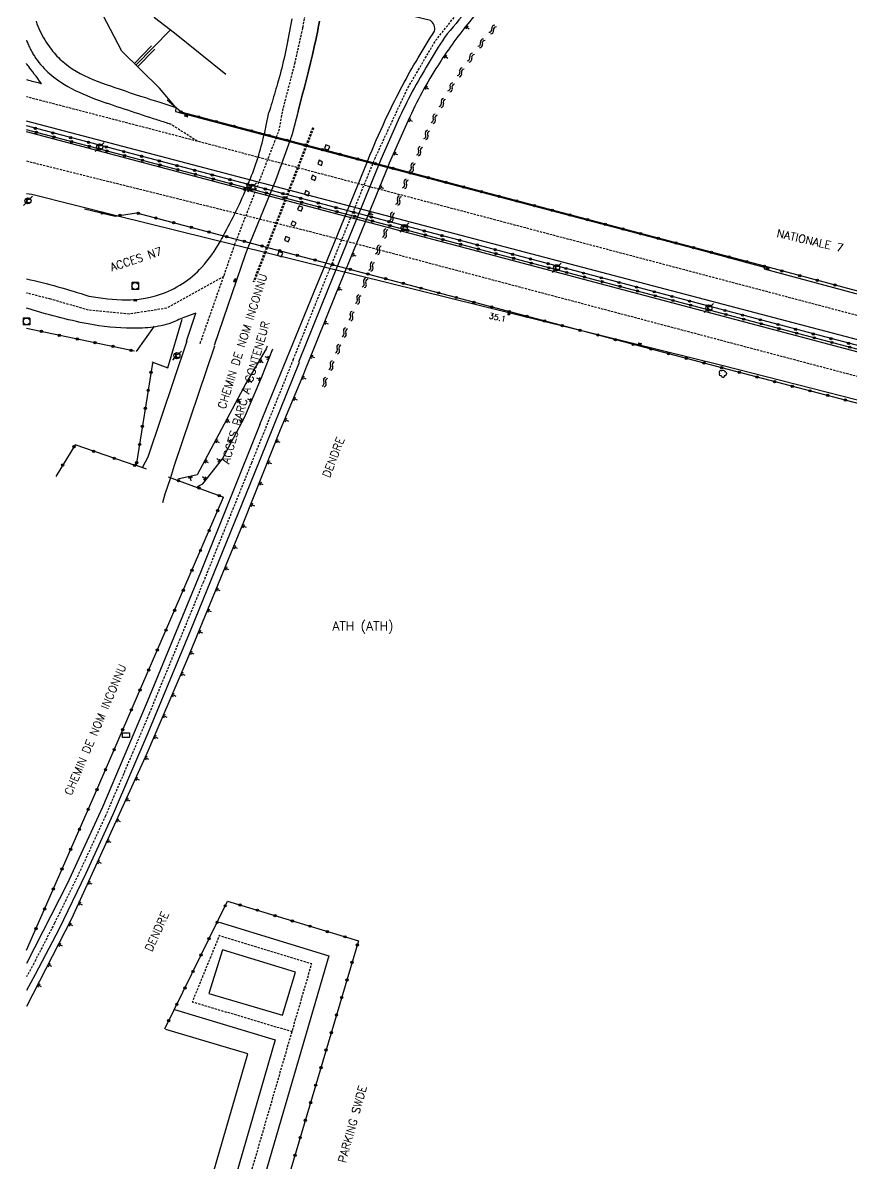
# Model space of a CAD drawing. Header units: millimetres. Extents: x 107999 to 109001, y 146999 to 148001.
# Drawn here: x 107999.2 to 108180.4, y 147619.4 to 147868.9 of the extents above; entities that cross this region are included whole.
import ezdxf
from ezdxf.enums import TextEntityAlignment as Align

# ---------------------------------------------------------------- set-up
doc = ezdxf.new("R2010")
doc.units = ezdxf.units.MM
doc.linetypes.add('DASHED', pattern=[0.75, 0.5, -0.25])
doc.layers.get('0').update_dxf_attribs({"linetype": 'CONTINUOUS'})
for name, color, linetype in [('W0001', 6, 'DASHED'), ('W0008', 7, 'CONTINUOUS'), ('W0017', 7, 'CONTINUOUS'), ('W0100', 7, 'CONTINUOUS'), ('W0112', 1, 'DASHED'), ('W0211', 2, 'CONTINUOUS'), ('W0300', 7, 'CONTINUOUS'), ('W0322', 7, 'CONTINUOUS'), ('W0400', 7, 'CONTINUOUS'), ('W0420', 7, 'CONTINUOUS'), ('W0471', 7, 'CONTINUOUS'), ('W0500', 5, 'DASHED'), ('W0851', 7, 'CONTINUOUS'), ('W0980', 7, 'CONTINUOUS'), ('W0984', 7, 'CONTINUOUS'), ('W0989', 7, 'CONTINUOUS'), ('W1471', 7, 'CONTINUOUS')]:
    doc.layers.add(name, color=color, linetype=linetype)
doc.styles.get("Standard").update_dxf_attribs({"font": 'romans.shx', "width": 0.85})

# ---------------------------------------------------------------- blocks, each defined once
blk = doc.blocks.new('t211o')
at = {"color": 0, "linetype": 'Continuous'}
for p, q in [((-0.29, 0.5), (-0.29, 0)), ((0, 1), (0, 0)), ((0.29, 0.5), (0.29, 0))]:
    blk.add_line(p, q, dxfattribs=at)
blk = doc.blocks.new('t322o')
at = {"color": 0, "linetype": 'Continuous'}
for radius in [0.25, 0.15]:
    blk.add_circle((0, 0), radius, dxfattribs=at)
blk = doc.blocks.new('t500o')
at = {"color": 0, "linetype": 'Continuous'}
for centre, start, end in [((-0.5, 0.625), 216.8699, 323.1301), ((0.5, -0.125), 36.8699, 143.1301), ((0.5, -0.625), 36.8699, 143.1301), ((-0.5, 0.125), 216.8699, 323.1301)]:
    blk.add_arc(centre, 0.625, start, end, dxfattribs=at)
blk = doc.blocks.new('T471')
for p, q in [((-0.333334, 0.333334), (-0.333334, -0.333334)), ((-0.333334, 0.333334), (0.333334, 0.333334)), ((-0.333334, 0), (0, 0)), ((0.500001, 0.500001), (1.000002, 1.000002)), ((-0.500001, -0.500001), (-1.000002, -1.000002)), ((-0.333334, -0.333334), (0.333334, -0.333334))]:
    blk.add_line(p, q)
blk.add_ellipse((0, 0), major_axis=(0.471405, 0.471405), ratio=1, start_param=5.4977871438, end_param=11.780972451)
blk = doc.blocks.new('T400')
for p, q in [((-0.15, 0.3), (0.15, 0.3)), ((-0.15, -0.25), (-0.15, 0.3)), ((-0.15, 0.15), (0.15, 0.15)), ((-0.15, 0), (0.15, 0)), ((0.15, 0.3), (0.15, -0.25)), ((-0.15, -0.15), (0.15, -0.15)), ((-0.15, -0.25), (-0.15, -0.3)), ((-0.15, -0.3), (0.15, -0.3)), ((0.15, -0.3), (0.15, -0.25))]:
    blk.add_line(p, q)
blk = doc.blocks.new('T420')
for p, q in [((0.75, 0.75), (-0.75, 0.75)), ((-0.75, 0.75), (-0.75, -0.75)), ((0.75, 0.75), (0.75, -0.75)), ((0.75, -0.75), (-0.75, -0.75))]:
    blk.add_line(p, q)
blk.add_ellipse((0, 0), major_axis=(-0.53, 0.53), ratio=1, start_param=3.926991, end_param=10.210176)
blk = doc.blocks.new('T300')
for p, q in [((-0.8, 0.51), (-0.86, 0.34)), ((-0.86, 0.34), (-0.86, 0.17)), ((-0.86, 0.17), (-0.74, 0.06)), ((-0.69, 0.63), (-0.8, 0.51)), ((-0.8, -0.06), (-0.74, 0.06)), ((-0.74, 0.06), (-0.69, 0.11)), ((-0.57, 0.69), (-0.69, 0.63)), ((-0.46, 0.69), (-0.57, 0.69)), ((-0.29, 0.63), (-0.46, 0.69)), ((-0.29, 0.63), (-0.17, 0.74)), ((-0.23, 0.57), (-0.29, 0.63)), ((-0.17, 0.74), (-0.06, 0.8)), ((-0.06, 0.8), (0.06, 0.8)), ((0.06, 0.8), (0.23, 0.74)), ((0.23, 0.74), (0.34, 0.63)), ((0.34, 0.63), (0.4, 0.51)), ((0.46, 0.46), (0.34, 0.46)), ((0.4, 0.51), (0.4, 0.46)), ((0.57, 0.4), (0.46, 0.46)), ((0.57, 0.4), (0.69, 0.29)), ((0.69, 0.29), (0.74, 0.17)), ((0.74, 0.06), (0.69, -0.17)), ((0.74, 0.17), (0.74, 0.06)), ((-0.8, -0.17), (-0.8, -0.06)), ((-0.8, -0.23), (-0.8, -0.17)), ((-0.74, -0.34), (-0.8, -0.23)), ((-0.69, -0.4), (-0.74, -0.34)), ((-0.51, -0.46), (-0.69, -0.4)), ((-0.4, -0.46), (-0.51, -0.46)), ((-0.4, -0.46), (-0.34, -0.46)), ((-0.34, -0.46), (-0.34, -0.4)), ((-0.34, -0.51), (-0.34, -0.46)), ((-0.29, -0.63), (-0.34, -0.51)), ((-0.17, -0.74), (-0.29, -0.63)), ((-0.06, -0.8), (-0.17, -0.74)), ((0.06, -0.8), (-0.06, -0.8)), ((0.17, -0.74), (0.06, -0.8)), ((0.23, -0.69), (0.17, -0.74)), ((0.29, -0.46), (0.23, -0.46)), ((0.29, -0.63), (0.23, -0.69)), ((0.46, -0.4), (0.29, -0.46)), ((0.34, -0.51), (0.29, -0.63)), ((0.34, -0.51), (0.34, -0.46)), ((0.57, -0.34), (0.46, -0.4)), ((0.63, -0.29), (0.57, -0.34)), ((0.69, -0.17), (0.63, -0.29))]:
    blk.add_line(p, q)
blk = doc.blocks.new('T851')
for p, q in [((-0.25, -0.15), (0, 0.32)), ((0, 0.32), (0.25, -0.15)), ((-0.25, -0.15), (0.25, -0.15))]:
    blk.add_line(p, q)
for major_axis in [(-0.106, 0.106), (-0.0354, 0.0354), (-0.0236, 0.0236)]:
    blk.add_ellipse((0, 0), major_axis=major_axis, ratio=1, start_param=3.926991, end_param=10.210176)
blk = doc.blocks.new('T1471')
at = {"color": 0, "linetype": 'Continuous', "flags": 128}
blk.add_lwpolyline([(-0.75, -0.5), (-0.75, 0.5), (0.75, 0.5), (0.75, -0.5), (-0.75, -0.5)], dxfattribs=at)

msp = doc.modelspace()

# ---------------------------------------------------------------- linework, layer by layer
at = {"layer": 'W0001'}
msp.add_line((108037.37, 147842.97), (108031.52, 147846.73), dxfattribs=at)
at = {"layer": 'W0001', "flags": 128}
for points in [[(108058.36, 147795.23), (108064.72, 147811.02), (108076.33, 147839.43), (108083.3, 147854.41), (108089.44, 147864.91), (108093.13, 147869.55), (108107.77, 147885.35), (108119.91, 147893.97), (108142.41, 147904.71), (108181.29, 147922.05), (108212.01, 147947.06), (108219.53, 147953.38), (108220.44, 147956.33), (108219.99, 147958.89), (108215.58, 147976.64), (108217.18, 147977.83)], [(108780.81, 147647.19), (108744.43, 147657.11), (108610.89, 147691.47), (108037.37, 147842.97), (108003.21, 147851.85), (108000, 147852.68)], [(108054.67, 147843.81), (108055.24, 147845.26), (108056.22, 147850.34)], [(108045.56, 147820.34), (108045.67, 147820.64), (108054.67, 147843.81)], [(108000, 147838.65), (108062.49, 147823.11), (108504.78, 147706.11), (108727.25, 147647.19), (108742.97, 147642.16), (108777.44, 147633.17)], [(108038.01, 147798.76), (108043.14, 147813.41), (108045.56, 147820.34)], [(108034.58, 147469.23), (108032.57, 147501.99), (108033.28, 147558.39), (108032.7, 147603.95), (108041.81, 147604.23), (108045.33, 147604.23), (108062.4, 147663.04), (108042.18, 147669.2), (108036.27, 147654.73), (108058.1, 147648.23)]]:
    msp.add_lwpolyline(points, dxfattribs=at)
at = {"layer": 'W0001'}
for points in [[(108056.22, 147850.34), (108058.71, 147859.97), (108060.48, 147867.84), (108061.69, 147874.48), (108062.47, 147879.33), (108063.59, 147889.09), (108064.13, 147898.91), (108064.21, 147908.81), (108064.12, 147913.05), (108063.76, 147918.89), (108062.55, 147925.67)], [(108043.14, 147813.41), (108030.67, 147806.44), (108022.47, 147805.16), (108013.54, 147806.03), (108005.34, 147808.41), (108000, 147809.77)], [(108058.35, 147795.23), (108049.21, 147772.57), (108043.61, 147758.72), (108038.71, 147746.62), (108033.9, 147734.87), (108026.83, 147717.73), (108021.27, 147704.65), (108017.29, 147695.42), (108011.3, 147682.46), (108006.15, 147671.95), (108001.61, 147663.14), (108000, 147660.19)]]:
    msp.add_lwpolyline(points, dxfattribs=at)
at = {"layer": 'W0008', "flags": 128}
for points in [[(108181.14, 147921.1), (108142.96, 147903.55, 0.0298), (108120.47, 147892.81, 0.0288), (108112.71, 147887.34, 0.0334), (108101.95, 147877.7, 0.0197), (108091.42, 147865.67, 0.0039), (108087.87, 147859.89, 0.0311), (108081.32, 147847.55), (108077.52, 147838.95), (108077.09, 147837.9)], [(108074.58, 147838.55), (108075.14, 147839.92, -0.014), (108079, 147848.65, -0.0227), (108085.66, 147861.2, -0.006), (108089.24, 147867.03, 0.3179), (108088.36, 147869.36), (108080.5, 147871.25)], [(108052.03, 147844.51, 0.00558), (108052.37, 147846.01), (108053.02, 147849.23)], [(108042.42, 147821.11, 0.014004), (108043.4, 147822.92, 0.0291), (108048.75, 147834.18, 0.03931), (108052.03, 147844.51)], [(108000, 147812.87, -0.025622), (108013.61, 147809.08, 0.039), (108021.87, 147808.28, 0.0779), (108029.11, 147809.42, 0.0635), (108034.12, 147811.83, 0.0631), (108038.36, 147815.39, 0.047954), (108042.42, 147821.11)], [(108035.03, 147799.25), (108037.03, 147805.34), (108035.2, 147804.71, 0.0132), (108032.24, 147803.45, -0.0629), (108027.75, 147802.3, -0.0355), (108023.06, 147802.05, -0.0427), (108013.47, 147802.99, -0.025768), (108000, 147806.46, 0.0354)]]:
    msp.add_lwpolyline(points, format="xyb", dxfattribs=at)
at = {"layer": 'W0008'}
for points in [[(108002.09, 147869.2), (108002.29, 147868.67), (108002.5, 147868.16), (108002.72, 147867.64), (108002.95, 147867.12), (108003.2, 147866.61), (108003.46, 147866.11), (108003.73, 147865.62), (108004.02, 147865.14), (108004.31, 147864.66), (108004.62, 147864.19), (108004.88, 147863.8), (108005.16, 147863.42), (108005.45, 147863.05), (108005.73, 147862.67), (108006.04, 147862.31), (108006.35, 147861.97), (108006.66, 147861.61), (108006.99, 147861.28), (108007.33, 147860.95), (108007.67, 147860.62), (108008.02, 147860.31), (108008.38, 147860.02), (108009.17, 147859.39), (108010, 147858.83), (108010.86, 147858.3), (108011.74, 147857.8), (108012.65, 147857.33), (108013.57, 147856.91), (108014.51, 147856.5), (108015.46, 147856.11), (108016.43, 147855.75), (108017.4, 147855.39), (108018.37, 147855.05), (108019.34, 147854.72), (108020.47, 147854.34), (108021.59, 147853.97), (108022.7, 147853.59), (108023.81, 147853.22), (108024.93, 147852.86), (108026.04, 147852.5), (108027.15, 147852.12), (108028.26, 147851.77), (108029.37, 147851.41), (108030.48, 147851.06), (108031.58, 147850.7), (108032.69, 147850.34)], [(108058.08, 147869.75), (108057.18, 147865.14)], [(108059.41, 147849.52), (108059.88, 147851.28), (108060.34, 147853.03), (108060.8, 147854.8), (108061.26, 147856.56), (108061.7, 147858.33), (108062.13, 147860.09), (108062.55, 147861.86), (108062.95, 147863.64), (108063.34, 147865.41), (108063.71, 147867.19), (108063.84, 147867.86), (108063.98, 147868.53), (108064.1, 147869.22)], [(108064.1, 147869.22), (108063.98, 147868.53), (108063.84, 147867.86), (108063.71, 147867.19), (108063.34, 147865.41), (108062.95, 147863.64), (108062.55, 147861.86), (108062.13, 147860.09), (108061.7, 147858.33), (108061.26, 147856.56), (108060.8, 147854.8), (108060.34, 147853.03), (108059.88, 147851.28), (108059.41, 147849.52)], [(108000, 147865.05), (108000.11, 147864.8), (108000.22, 147864.53), (108000.33, 147864.28), (108000.45, 147864.03), (108000.55, 147863.78), (108000.67, 147863.52), (108000.79, 147863.27), (108000.91, 147863.02), (108001.03, 147862.78), (108001.16, 147862.53), (108001.3, 147862.28), (108001.43, 147862.05), (108001.73, 147861.56), (108002.05, 147861.09), (108002.38, 147860.62), (108002.73, 147860.17), (108003.09, 147859.73), (108003.48, 147859.3), (108003.88, 147858.89), (108004.28, 147858.47), (108004.7, 147858.08), (108005.13, 147857.7), (108005.57, 147857.33), (108006.02, 147856.97), (108006.76, 147856.42), (108007.52, 147855.91), (108008.29, 147855.41), (108009.07, 147854.94), (108009.88, 147854.5), (108010.69, 147854.08), (108011.52, 147853.69), (108012.34, 147853.31), (108013.19, 147852.94), (108014.04, 147852.59), (108014.89, 147852.27), (108015.75, 147851.95), (108015.95, 147851.88), (108016.15, 147851.81), (108016.34, 147851.73), (108016.54, 147851.67), (108016.74, 147851.61), (108016.94, 147851.53), (108017.14, 147851.47), (108017.34, 147851.39), (108017.54, 147851.33), (108017.73, 147851.27), (108017.94, 147851.19), (108018.13, 147851.12), (108018.93, 147850.86), (108019.72, 147850.59), (108020.52, 147850.33), (108021.31, 147850.06), (108022.11, 147849.8), (108022.91, 147849.53), (108023.7, 147849.27), (108024.5, 147849), (108025.3, 147848.75), (108026.09, 147848.48), (108026.89, 147848.23), (108027.69, 147847.97), (108028.01, 147847.86), (108028.33, 147847.77), (108028.65, 147847.66), (108028.97, 147847.56), (108029.29, 147847.45), (108029.6, 147847.34), (108029.92, 147847.25), (108030.24, 147847.14), (108030.56, 147847.05), (108030.88, 147846.94), (108031.2, 147846.84), (108031.52, 147846.73)], [(108057.18, 147865.14), (108057.17, 147865.11), (108057.16, 147865.06), (108057.16, 147865.03), (108057.15, 147864.98), (108057.14, 147864.95), (108057.14, 147864.91), (108057.13, 147864.88), (108057.12, 147864.84), (108057.12, 147864.8), (108057.11, 147864.77), (108057.1, 147864.72), (108057.09, 147864.69), (108056.96, 147863.98), (108056.81, 147863.25), (108056.66, 147862.55), (108056.51, 147861.83), (108056.34, 147861.11), (108056.17, 147860.41), (108056, 147859.69), (108055.83, 147858.98), (108055.65, 147858.27), (108055.46, 147857.56), (108055.27, 147856.84), (108055.07, 147856.14), (108054.91, 147855.56), (108054.74, 147854.98), (108054.58, 147854.41), (108054.41, 147853.83), (108054.24, 147853.25), (108054.07, 147852.69), (108053.9, 147852.11), (108053.73, 147851.53), (108053.55, 147850.95), (108053.38, 147850.38), (108053.2, 147849.81), (108053.02, 147849.23)], [(108003.28, 147855.59), (108002.88, 147856.14), (108002.48, 147856.67), (108002.09, 147857.19), (108001.71, 147857.67), (108001.36, 147858.14), (108001.04, 147858.58), (108000.75, 147858.95), (108000.5, 147859.3), (108000.29, 147859.56), (108000.13, 147859.77), (108000.04, 147859.91), (108000, 147859.95), (108000, 147859.95), (108000, 147859.95), (108000, 147859.95), (108000, 147859.95), (108000, 147859.95), (108000, 147859.95), (108000, 147859.95), (108000, 147859.95), (108000, 147859.95), (108000, 147859.95), (108000, 147859.95), (108000, 147859.95)], [(108000, 147856.45), (108000.41, 147856.34), (108000.8, 147856.23), (108001.2, 147856.14), (108001.56, 147856.05), (108001.91, 147855.95), (108002.23, 147855.86), (108002.53, 147855.8), (108002.78, 147855.72), (108002.98, 147855.67), (108003.14, 147855.62), (108003.24, 147855.61), (108003.28, 147855.59), (108003.28, 147855.59), (108003.28, 147855.59), (108003.28, 147855.59), (108003.28, 147855.59), (108003.28, 147855.59), (108003.28, 147855.59), (108003.28, 147855.59), (108003.28, 147855.59), (108003.28, 147855.59), (108003.28, 147855.59), (108003.28, 147855.59), (108003.28, 147855.59)], [(108035.1, 147799.24), (108026.56, 147773.87), (108025.41, 147771.64)], [(108029.82, 147763.92), (108030.32, 147765.82), (108031.49, 147769.22), (108032.38, 147772.14), (108041.18, 147798.25)], [(108059.62, 147794.58), (108049.8, 147770.19), (108035.93, 147736.13), (108026.58, 147713.5), (108018.99, 147695.82), (108012.94, 147682.64), (108007.16, 147670.67), (108001.94, 147660.69), (108000, 147657.19)], [(108051.06, 147781.04), (108038.05, 147748.64), (108026.42, 147720.31), (108016.62, 147697.29), (108008.88, 147680.55), (108000, 147663.12)]]:
    msp.add_lwpolyline(points, dxfattribs=at)
at = {"layer": 'W0008', "flags": 128}
for points in [[(108032.69, 147850.34), (108032.59, 147849.45), (108145.74, 147819.65), (108161.37, 147815.45), (108161.34, 147815.04), (108210.66, 147801.8), (108210.76, 147802.23), (108275.5, 147785.4), (108275.35, 147784.92), (108304.14, 147777.2), (108364.08, 147761.16), (108401.15, 147751.3), (108443.39, 147740.23), (108497.47, 147726.06), (108547.93, 147712.76), (108594.42, 147700.62), (108647.34, 147686.75), (108702.45, 147672.86), (108727.4, 147666.41), (108750.61, 147660.49), (108750.74, 147660.98), (108764.54, 147657.35), (108782.16, 147652.82)], [(108059.41, 147849.52), (108058.11, 147844.51), (108057.59, 147843.04)], [(108779.57, 147642.05), (108724.31, 147656.87), (108000, 147847.37)], [(108778.86, 147639.08), (108742.75, 147648.22), (108000, 147845.06)], [(108057.59, 147843.04), (108054.48, 147834.35), (108048.45, 147819.62)], [(108065.16, 147815.49), (108074.58, 147838.55)], [(108077.09, 147837.9), (108067.68, 147814.86)], [(108000, 147831.56), (108001.19, 147831.41), (108019.73, 147826.73), (108152.12, 147793.96), (108201.21, 147781.42), (108201.09, 147780.94), (108266.69, 147763.57), (108266.82, 147764.01), (108305.44, 147754), (108368.68, 147737.25), (108424.62, 147722.35), (108486.56, 147706.07), (108542.92, 147691.31), (108590.14, 147678.86), (108652.59, 147662.57), (108711.76, 147646.16), (108743.18, 147636.09), (108776.02, 147627.27)], [(108048.45, 147819.62), (108047.94, 147818.37), (108041.06, 147798.27)], [(108051.06, 147781.04), (108063.53, 147811.51), (108065.16, 147815.49)], [(108067.68, 147814.86), (108065.91, 147810.54), (108059.51, 147794.64)], [(108042.12, 147672.13), (108066.12, 147664.82), (108046.54, 147597.59)], [(108032.35, 147653.06), (108054.39, 147646.41), (108042.51, 147605.34), (108037.6, 147605.98)], [(108037.51, 147605.67), (108048.39, 147643.36), (108030.49, 147648.68)]]:
    msp.add_lwpolyline(points, dxfattribs=at)
msp.add_lwpolyline([(108055.98, 147651.79), (108058.82, 147661.22), (108042.88, 147666.07), (108039.9, 147656.52)], close=True, dxfattribs=at)
at = {"layer": 'W0017', "flags": 128}
for points in [[(108027.41, 147794.72), (108030.93, 147793.42), (108034.05, 147804.06)], [(108027.9, 147802.52), (108024.02, 147796.98)]]:
    msp.add_lwpolyline(points, dxfattribs=at)
at = {"layer": 'W0100', "flags": 128}
for points in [[(108065.98, 147840.98), (108066.34, 147841.78), (108065.52, 147842.19), (108065.16, 147841.39)], [(108064.53, 147837.67), (108064.79, 147838.41), (108064.02, 147838.79), (108063.76, 147838.05)], [(108063.07, 147834.35), (108063.39, 147835.12), (108062.58, 147835.52), (108062.26, 147834.75)], [(108061.6, 147831.01), (108061.93, 147831.79), (108061.12, 147832.19), (108060.79, 147831.42)], [(108060.11, 147827.65), (108060.47, 147828.46), (108059.65, 147828.86), (108059.3, 147828.06)]]:
    msp.add_lwpolyline(points, close=True, dxfattribs=at)
at = {"layer": 'W0100'}
for points in [[(108058.65, 147824.36), (108059, 147825.12), (108058.19, 147825.5), (108057.83, 147824.74)], [(108057.24, 147820.98), (108057.58, 147821.75), (108056.75, 147822.11), (108056.42, 147821.33)], [(108055.72, 147817.68), (108056.06, 147818.46), (108055.23, 147818.82), (108054.9, 147818.04)]]:
    msp.add_lwpolyline(points, close=True, dxfattribs=at)
at = {"layer": 'W0112'}
for p, q in [((108062.58, 147845.92), (108061.12, 147842.1)), ((108062.81, 147845.83), (108061.35, 147842.04)), ((108062.58, 147845.92), (108062.81, 147845.83)), ((108061.12, 147842.1), (108052.08, 147818.72)), ((108061.35, 147842.04), (108052.33, 147818.66)), ((108052.08, 147818.72), (108049.6, 147812.29)), ((108052.33, 147818.66), (108049.83, 147812.2)), ((108049.83, 147812.2), (108049.6, 147812.29))]:
    msp.add_line(p, q, dxfattribs=at)
at = {"layer": 'W0211'}
for points in [[(108032.69, 147850.34), (108029.09, 147854.58), (108020.84, 147862.66), (108015.12, 147873.7), (108015.62, 147887), (108020.21, 147896.16), (108039.09, 147929.28), (108039.09, 147929.3), (108046.73, 147949.78), (108050.49, 147966.58), (108051.04, 147951.17), (108047.93, 147938.61), (108038.52, 147916.44), (108024.69, 147886.27), (108024.73, 147876.44), (108028.04, 147870.06), (108032.38, 147866.66), (108043.59, 147857.61)], [(108023.96, 147859.61), (108031.52, 147867.34)], [(108023.6, 147859.95), (108027.38, 147863.81)], [(108024.31, 147859.25), (108028.09, 147863.12)], [(108052.68, 147798.15), (108052.44, 147797.53), (108048.01, 147789.99), (108037.35, 147770.03), (108033.14, 147769.05)], [(108037.41, 147767.48), (108038.55, 147768.01), (108042.88, 147773.53), (108047.72, 147782.55), (108051.47, 147791.41), (108053.88, 147797.54)], [(108061.24, 147793.75), (108060.57, 147792.04), (108055.53, 147779.85), (108047.51, 147759.67), (108035.06, 147729.48), (108026.3, 147709.06), (108009.82, 147672.91), (108000, 147653.73)]]:
    msp.add_lwpolyline(points, dxfattribs=at)
at = {"layer": 'W0211', "flags": 128}
msp.add_lwpolyline([(108181.72, 147920.3), (108143.8, 147901.75, 0.0239), (108121.32, 147891.02, 0.0293), (108113.94, 147885.79, 0.0311), (108103.53, 147876.5, 0.027), (108096.07, 147868.08, 0.0278), (108089.58, 147858.88, 0.0357), (108083.11, 147846.7), (108079.35, 147838.2), (108079.02, 147837.38)], format="xyb", dxfattribs=at)
for points in [[(108079.02, 147837.38), (108069.62, 147814.38)], [(108069.62, 147814.38), (108067.75, 147809.8), (108061.27, 147793.73)]]:
    msp.add_lwpolyline(points, dxfattribs=at)
at = {"layer": 'W0322'}
msp.add_line((108031.03, 147769.56), (108043.12, 147765.1), dxfattribs=at)
at = {"layer": 'W0322', "flags": 128}
for points in [[(108765.34, 147657.18), (108594, 147701.58), (108549.33, 147713.23), (108493.56, 147727.69), (108303.93, 147777.86), (108259.69, 147790.65), (108227.26, 147799.19), (108209.88, 147802.67), (108161.41, 147815.61), (108033.82, 147849.32), (108030.75, 147851.94)], [(108742.98, 147651.39), (108728.07, 147654.6), (108720.18, 147656.69), (108301.25, 147766.72), (108000, 147846.3)], [(108742.41, 147649.06), (108727.94, 147653.83), (108310.81, 147763.39), (108000, 147845.48)], [(108012.69, 147828.2), (108019.41, 147826.61), (108024.06, 147827.3), (108152.06, 147793.44), (108267.24, 147763.27), (108305.3, 147753.35), (108546.68, 147689.91), (108589.88, 147678.52), (108674.59, 147655.86)], [(108000, 147802.05), (108023.6, 147797.1)], [(108027.56, 147794.41), (108024.03, 147772.12), (108026.16, 147771.29)], [(108030.25, 147648.79), (108043.99, 147676.76), (108072.63, 147668.03), (108039.9, 147557.63), (108035.24, 147503.55), (108036.66, 147479.62)]]:
    msp.add_lwpolyline(points, dxfattribs=at)
at = {"layer": 'W0322'}
for points in [[(108023.98, 147771.95), (108010.64, 147776.56), (108006.41, 147769.63)], [(108000, 147665.99), (108014.86, 147699.9), (108043.12, 147765.1)]]:
    msp.add_lwpolyline(points, dxfattribs=at)

# ---------------------------------------------------------------- block references
at = {"layer": 'W0211'}
for p, rotation in [((108096.08, 147868.08), 231.5748986682548), ((108091.36, 147861.63), 236.0972809128104), ((108087.17, 147854.81), 240.7442486145306), ((108083.55, 147847.68), 245.483333567288), ((108080.31, 147840.37), 246.1657325686185), ((108077.22, 147832.99), 247.7705938632882), ((108074.88, 147827.25), 247.7705938632882), ((108071.17, 147818.18), 247.7705938632882), ((108068.14, 147810.77), 247.7705938632882), ((108065.15, 147803.35), 248.0537514875478), ((108053.07, 147795.48), 68.59529551299136), ((108062.16, 147795.93), 248.0537514875478), ((108050.95, 147795), 239.5114312281964), ((108048.42, 147790.69), 239.5114312281964), ((108051.23, 147790.83), 67.03991601714903), ((108060.27, 147791.33), 247.5483047794737), ((108046.03, 147786.3), 241.8960301106289), ((108049.28, 147786.23), 67.03991601714903), ((108058.36, 147786.7), 247.5483047794737), ((108043.68, 147781.89), 241.8960301106289), ((108047.24, 147781.66), 61.7592375977843), ((108056.45, 147782.08), 247.5483047794737), ((108041.32, 147777.47), 241.8960301106289), ((108044.88, 147777.26), 61.7592375977843), ((108054.58, 147777.45), 248.3176456581888), ((108042.4, 147772.92), 51.93088676037974), ((108038.97, 147773.06), 241.8960301106289), ((108052.73, 147772.8), 248.3176456581888), ((108035.82, 147769.68), 193.1586190538002), ((108039.32, 147768.99), 51.93088676037974), ((108050.88, 147768.16), 248.3176456581888), ((108049.04, 147763.51), 248.3176456581888), ((108047.18, 147758.87), 247.5884894380031), ((108045.27, 147754.25), 247.5884894380031), ((108043.37, 147749.62), 247.5884894380031), ((108041.46, 147745), 247.5884894380031), ((108039.55, 147740.38), 247.5884894380031), ((108037.65, 147735.76), 247.5884894380031), ((108035.74, 147731.14), 247.5884894380031), ((108033.79, 147726.53), 246.7794436722257), ((108031.82, 147721.93), 246.7794436722257), ((108029.85, 147717.34), 246.7794436722257), ((108027.88, 147712.74), 246.7794436722257), ((108025.89, 147708.16), 245.4919664304531), ((108023.81, 147703.61), 245.4919664304531), ((108021.74, 147699.06), 245.4919664304531), ((108019.66, 147694.51), 245.4919664304531), ((108017.59, 147689.96), 245.4919664304531), ((108015.51, 147685.41), 245.4919664304531), ((108013.44, 147680.86), 245.4919664304531), ((108011.37, 147676.31), 245.4919664304531), ((108009.24, 147671.79), 242.895023946513), ((108006.96, 147667.34), 242.895023946513), ((108004.68, 147662.89), 242.895023946513), ((108002.41, 147658.44), 242.895023946513)]:
    msp.add_blockref('t211o', p, dxfattribs=dict(at, rotation=rotation))
at = {"layer": 'W0300'}
msp.add_blockref('T300', (108152.38, 147792.1), dxfattribs=at)
at = {"layer": 'W0322'}
for p, rotation in [((108033.79, 147849.34), 139.4002448605231), ((108037.65, 147848.3), 165.2028757951358), ((108001.97, 147845.78), 165.2023050121037), ((108041.52, 147847.28), 165.2028757951358), ((108045.39, 147846.26), 165.2028757951358), ((108002.17, 147844.9), 165.2055029727136), ((108005.83, 147844.76), 165.2023050121037), ((108006.04, 147843.88), 165.2055029727136), ((108009.7, 147843.74), 165.2023050121037), ((108049.25, 147845.24), 165.2028757951358), ((108053.12, 147844.22), 165.2028757951358), ((108056.99, 147843.2), 165.2028757951358), ((108009.91, 147842.86), 165.2055029727136), ((108013.57, 147842.72), 165.2023050121037), ((108013.77, 147841.84), 165.2055029727136), ((108017.44, 147841.7), 165.2023050121037), ((108017.64, 147840.82), 165.2055029727136), ((108021.3, 147840.68), 165.2023050121037), ((108060.86, 147842.17), 165.2028757951358), ((108064.72, 147841.15), 165.2028757951358), ((108021.51, 147839.8), 165.2055029727136), ((108025.17, 147839.65), 165.2023050121037), ((108025.38, 147838.78), 165.2055029727136), ((108029.04, 147838.63), 165.2023050121037), ((108068.59, 147840.13), 165.2028757951358), ((108072.46, 147839.11), 165.2028757951358), ((108076.33, 147838.09), 165.2028757951358), ((108029.24, 147837.75), 165.2055029727136), ((108032.91, 147837.61), 165.2023050121037), ((108033.11, 147836.73), 165.2055029727136), ((108036.77, 147836.59), 165.2023050121037), ((108036.98, 147835.71), 165.2055029727136), ((108040.64, 147835.57), 165.2023050121037), ((108080.19, 147837.07), 165.2028757951358), ((108084.06, 147836.05), 165.2028757951358), ((108040.85, 147834.69), 165.2055029727136), ((108044.51, 147834.55), 165.2023050121037), ((108044.71, 147833.67), 165.2055029727136), ((108048.37, 147833.52), 165.2023050121037), ((108087.93, 147835.02), 165.2028757951358), ((108091.79, 147834), 165.2028757951358), ((108095.66, 147832.98), 165.2028757951358), ((108048.58, 147832.65), 165.2055029727136), ((108052.24, 147832.5), 165.2023050121037), ((108052.45, 147831.63), 165.2055029727136), ((108056.11, 147831.48), 165.2023050121037), ((108056.32, 147830.6), 165.2055029727136), ((108059.98, 147830.46), 165.2023050121037), ((108099.53, 147831.96), 165.2028757951358), ((108103.4, 147830.94), 165.2028757951358), ((108060.18, 147829.58), 165.2055029727136), ((108063.84, 147829.44), 165.2023050121037), ((108064.05, 147828.56), 165.2055029727136), ((108067.71, 147828.42), 165.2023050121037), ((108107.26, 147829.92), 165.2028757951358), ((108111.13, 147828.89), 165.2028757951358), ((108016.58, 147827.28), 346.7168716058728), ((108020.49, 147826.77), 8.430670555722562), ((108024.44, 147827.21), 345.1787026226573), ((108028.3, 147826.18), 345.1787026226573), ((108067.92, 147827.54), 165.2055029727136), ((108071.58, 147827.39), 165.2023050121037), ((108071.79, 147826.52), 165.2055029727136), ((108075.45, 147826.37), 165.2023050121037), ((108075.65, 147825.5), 165.2055029727136), ((108115, 147827.87), 165.2028757951358), ((108118.87, 147826.85), 165.2028757951358), ((108122.73, 147825.83), 165.2028757951358), ((108032.17, 147825.16), 345.1787026226573), ((108036.04, 147824.14), 345.1787026226573), ((108039.91, 147823.11), 345.1787026226573), ((108079.31, 147825.35), 165.2023050121037), ((108079.52, 147824.48), 165.2055029727136), ((108083.18, 147824.33), 165.2023050121037), ((108083.39, 147823.45), 165.2055029727136), ((108087.05, 147823.31), 165.2023050121037), ((108126.6, 147824.81), 165.2028757951358), ((108130.47, 147823.79), 165.2028757951358), ((108043.77, 147822.09), 345.1787026226573), ((108047.64, 147821.07), 345.1787026226573), ((108087.26, 147822.43), 165.2055029727136), ((108090.92, 147822.29), 165.2023050121037), ((108091.12, 147821.41), 165.2055029727136), ((108094.78, 147821.26), 165.2023050121037), ((108134.34, 147822.76), 165.2028757951358), ((108138.2, 147821.74), 165.2028757951358), ((108142.07, 147820.72), 165.2028757951358), ((108051.51, 147820.04), 345.1787026226573), ((108055.37, 147819.02), 345.1787026226573), ((108059.24, 147818), 345.1787026226573), ((108094.99, 147820.39), 165.2055029727136), ((108098.65, 147820.24), 165.2023050121037), ((108098.86, 147819.37), 165.2055029727136), ((108102.52, 147819.22), 165.2023050121037), ((108102.72, 147818.35), 165.2055029727136), ((108106.38, 147818.2), 165.2023050121037), ((108145.94, 147819.7), 165.2028757951358), ((108149.8, 147818.68), 165.2028757951358), ((108063.11, 147816.97), 345.1787026226573), ((108066.97, 147815.95), 345.1787026226573), ((108106.59, 147817.33), 165.2055029727136), ((108110.25, 147817.18), 165.2023050121037), ((108110.46, 147816.3), 165.2055029727136), ((108114.12, 147816.16), 165.2023050121037), ((108153.67, 147817.66), 165.2028757951358), ((108157.54, 147816.64), 165.2028757951358), ((108161.41, 147815.61), 165.2028757951358), ((108070.84, 147814.93), 345.1787026226573), ((108074.71, 147813.9), 345.1787026226573), ((108114.33, 147815.28), 165.2055029727136), ((108117.99, 147815.13), 165.2023050121037), ((108118.19, 147814.26), 165.2055029727136), ((108121.85, 147814.11), 165.2023050121037), ((108122.06, 147813.24), 165.2055029727136), ((108125.72, 147813.09), 165.2023050121037), ((108165.27, 147814.58), 165.0515519882649), ((108169.14, 147813.55), 165.0515519882649), ((108078.57, 147812.88), 345.1787026226573), ((108082.44, 147811.86), 345.1787026226573), ((108086.31, 147810.83), 345.1787026226573), ((108125.93, 147812.22), 165.2055029727136), ((108129.59, 147812.07), 165.2023050121037), ((108129.8, 147811.2), 165.2055029727136), ((108133.46, 147811.05), 165.2023050121037), ((108173, 147812.52), 165.0515519882649), ((108176.87, 147811.49), 165.0515519882649), ((108090.18, 147809.81), 345.1787026226573), ((108094.04, 147808.79), 345.1787026226573), ((108133.66, 147810.18), 165.2055029727136), ((108137.32, 147810.03), 165.2023050121037), ((108137.53, 147809.15), 165.2055029727136), ((108141.19, 147809.01), 165.2023050121037), ((108141.4, 147808.13), 165.2055029727136), ((108145.06, 147807.98), 165.2023050121037), ((108097.91, 147807.76), 345.1787026226573), ((108101.78, 147806.74), 345.1787026226573), ((108105.64, 147805.72), 345.1787026226573), ((108145.27, 147807.11), 165.2055029727136), ((108148.93, 147806.96), 165.2023050121037), ((108149.13, 147806.09), 165.2055029727136), ((108152.79, 147805.94), 165.2023050121037), ((108109.51, 147804.69), 345.1787026226573), ((108113.38, 147803.67), 345.1787026226573), ((108153, 147805.07), 165.2055029727136), ((108156.66, 147804.92), 165.2023050121037), ((108156.87, 147804.05), 165.2055029727136), ((108160.53, 147803.9), 165.2023050121037), ((108160.74, 147803.03), 165.2055029727136), ((108003.28, 147801.36), 348.1636122579226), ((108007.19, 147800.54), 348.1636122579226), ((108117.24, 147802.65), 345.1787026226573), ((108121.11, 147801.62), 345.1787026226573), ((108124.98, 147800.6), 345.1787026226573), ((108164.39, 147802.88), 165.2023050121037), ((108164.6, 147802), 165.2055029727136), ((108168.26, 147801.85), 165.2023050121037), ((108168.47, 147800.98), 165.2055029727136), ((108172.13, 147800.83), 165.2023050121037), ((108011.11, 147799.72), 348.1636122579226), ((108015.02, 147798.9), 348.1636122579226), ((108018.94, 147798.08), 348.1636122579226), ((108128.84, 147799.58), 345.1787026226573), ((108132.71, 147798.55), 345.1787026226573), ((108172.34, 147799.96), 165.2055029727136), ((108176, 147799.81), 165.2023050121037), ((108176.21, 147798.94), 165.2055029727136), ((108179.86, 147798.79), 165.2023050121037), ((108022.85, 147797.26), 348.1636122579226), ((108136.58, 147797.53), 345.1787026226573), ((108140.44, 147796.51), 345.1787026226573), ((108180.07, 147797.92), 165.2055029727136), ((108144.31, 147795.49), 345.1787026226573), ((108148.18, 147794.46), 345.1787026226573), ((108152.05, 147793.44), 345.1787026226573), ((108027.25, 147792.43), 260.9917408653039), ((108155.92, 147792.43), 345.3221682843954), ((108159.78, 147791.41), 345.3221682843954), ((108026.62, 147788.48), 260.9917408653039), ((108163.65, 147790.4), 345.3221682843954), ((108167.52, 147789.38), 345.3221682843954), ((108171.39, 147788.37), 345.3221682843954), ((108175.26, 147787.36), 345.3221682843954), ((108179.13, 147786.34), 345.3221682843954), ((108025.99, 147784.53), 260.9917408653039), ((108025.37, 147780.58), 260.9917408653039), ((108010.4, 147776.17), 238.6070876194166), ((108024.74, 147776.63), 260.9917408653039), ((108014.7, 147775.16), 160.9475271064057), ((108019.19, 147773.61), 160.9475271064057), ((108007.93, 147772.12), 238.6070876194166), ((108023.68, 147772.06), 160.9475271064057), ((108024.12, 147772.68), 260.9917408653039), ((108033.26, 147768.74), 339.7232513266943), ((108037.71, 147767.1), 339.7232513266943), ((108042.17, 147765.45), 339.7232513266943), ((108041.85, 147762.17), 66.56300819993257), ((108039.96, 147757.81), 66.56300819993257), ((108038.07, 147753.45), 66.56300819993257), ((108036.18, 147749.1), 66.56300819993257), ((108034.29, 147744.74), 66.56300819993257), ((108032.41, 147740.38), 66.56300819993257), ((108030.52, 147736.02), 66.56300819993257), ((108028.63, 147731.66), 66.56300819993257), ((108026.74, 147727.31), 66.56300819993257), ((108024.85, 147722.95), 66.56300819993257), ((108022.96, 147718.59), 66.56300819993257), ((108021.07, 147714.23), 66.56300819993257), ((108019.18, 147709.87), 66.56300819993257), ((108017.29, 147705.52), 66.56300819993257), ((108015.4, 147701.16), 66.56300819993257), ((108013.5, 147696.8), 66.33886094806658), ((108011.6, 147692.45), 66.33886094806658), ((108009.69, 147688.1), 66.33886094806658), ((108007.78, 147683.75), 66.33886094806658), ((108005.88, 147679.4), 66.33886094806658), ((108046.7, 147675.93), 343.0583260206403), ((108003.97, 147675.05), 66.33886094806658), ((108043.47, 147675.72), 63.844455860334), ((108050.53, 147674.77), 343.0583260206403), ((108054.35, 147673.6), 343.0583260206403), ((108041.71, 147672.13), 63.844455860334), ((108058.18, 147672.43), 343.0583260206403), ((108062.01, 147671.27), 343.0583260206403), ((108002.06, 147670.7), 66.33886094806658), ((108039.95, 147668.54), 63.844455860334), ((108065.83, 147670.1), 343.0583260206403), ((108069.66, 147668.94), 343.0583260206403), ((108072.37, 147667.17), 253.4897464031993), ((108038.18, 147664.95), 63.844455860334), ((108071.23, 147663.34), 253.4897464031993), ((108036.42, 147661.36), 63.844455860334), ((108070.1, 147659.5), 253.4897464031993), ((108034.66, 147657.77), 63.844455860334), ((108032.89, 147654.17), 63.844455860334), ((108068.96, 147655.67), 253.4897464031993), ((108067.82, 147651.83), 253.4897464031993), ((108031.13, 147650.58), 63.844455860334), ((108066.69, 147648), 253.4897464031993), ((108065.55, 147644.16), 253.4897464031993), ((108064.41, 147640.33), 253.4897464031993), ((108063.28, 147636.49), 253.4897464031993), ((108062.14, 147632.66), 253.4897464031993), ((108061, 147628.82), 253.4897464031993), ((108059.87, 147624.99), 253.4897464031993), ((108058.73, 147621.15), 253.4897464031993)]:
    msp.add_blockref('t322o', p, dxfattribs=dict(at, rotation=rotation))
at = {"layer": 'W0400'}
for p, rotation in [((108034.94, 147848.51), 75.52970000000005), ((108047.71, 147832.54), 157.9321), ((108162.11, 147815.14), 74.93979999999998), ((108045.6, 147812.47), 160.3959), ((108045.7, 147812.51), 161.4674843447416), ((108023.82, 147808.2), 95.9469), ((108134.22, 147798.67), 75.58539999999996)]:
    msp.add_blockref('T400', p, dxfattribs=dict(at, rotation=rotation))
at = {"layer": 'W0420'}
for p in [(108023.79, 147811.29), (108000.02, 147803.54)]:
    msp.add_blockref('T420', p, dxfattribs=at)
at = {"layer": 'W0471'}
for p in [(108016.01, 147841.7), (108049.32, 147832.89), (108000.33, 147829.93), (108082.64, 147824.09), (108115.96, 147815.29), (108149.27, 147806.48), (108032.91, 147796.06)]:
    msp.add_blockref('T471', p, dxfattribs=at)
at = {"layer": 'W0500'}
for p, rotation in [((108101.98, 147867.4), 49.7640678873593), ((108099.52, 147864.38), 52.02672353340781), ((108097.19, 147861.25), 54.346499520298), ((108094.98, 147858.04), 56.66627550718811), ((108092.9, 147854.74), 59.03395121493179), ((108090.97, 147851.35), 61.47019786850029), ((108089.18, 147847.89), 63.9064445220687), ((108087.54, 147844.35), 66.16573256812397), ((108085.96, 147840.78), 66.16573256812397), ((108084.38, 147837.22), 66.16573256812397), ((108082.88, 147833.62), 67.77059386356937), ((108081.41, 147830.01), 67.77059386356937), ((108079.93, 147826.4), 67.77059386356937), ((108078.46, 147822.79), 67.77059386356937), ((108076.98, 147819.18), 67.77059386356937), ((108075.5, 147815.57), 67.77059386356937), ((108074.03, 147811.96), 67.77059386356937), ((108072.55, 147808.35), 67.77059386356937), ((108071.09, 147804.73), 68.05375148744662), ((108069.64, 147801.11), 68.05375148744662), ((108068.18, 147797.5), 68.05375148744662), ((108066.72, 147793.88), 68.05375148744662), ((108065.26, 147790.26), 68.05375148744662)]:
    msp.add_blockref('t500o', p, dxfattribs=dict(at, rotation=rotation))
at = {"layer": 'W0851'}
msp.add_blockref('T851', (108105.51, 147805.19), dxfattribs=at)
at = {"layer": 'W1471'}
msp.add_blockref('T1471', (108021.78, 147713.04), dxfattribs=at)

# ---------------------------------------------------------------- texts
at = {"layer": 'W0980'}
msp.add_text('ATH (ATH)', height=2, dxfattribs=at).set_placement((108073.61, 147736.79), align=Align.MIDDLE)
at = {"layer": 'W0984'}
msp.add_text('35.1', height=1.25, rotation=347.102, dxfattribs=at).set_placement((108103.03, 147804.44), align=Align.MIDDLE)
at = {"layer": 'W0989'}
for s, rotation, p in [('NATIONALE 7', 346.7716, (108171.4, 147821.23)), ('ACCES N7', 18.2646, (108023.97, 147817.18)), ('CHEMIN DE NOM INCONNU', 72.5518, (108047.24, 147799.2)), ('ACCES PARC A CONTENEUR', 73.9947, (108047.93, 147788.03)), ('DENDRE', 69.079, (108067.13, 147773.83)), ('CHEMIN DE NOM INCONNU', 66.9615, (108015.06, 147714.26)), ('DENDRE', 65.5723, (108028.52, 147670.11)), ('PARKING SWDE', 74.6413, (108071.28, 147627.98))]:
    msp.add_text(s, height=1.75, rotation=rotation, dxfattribs=at).set_placement(p, align=Align.MIDDLE)

doc.saveas('drawing.dxf')
